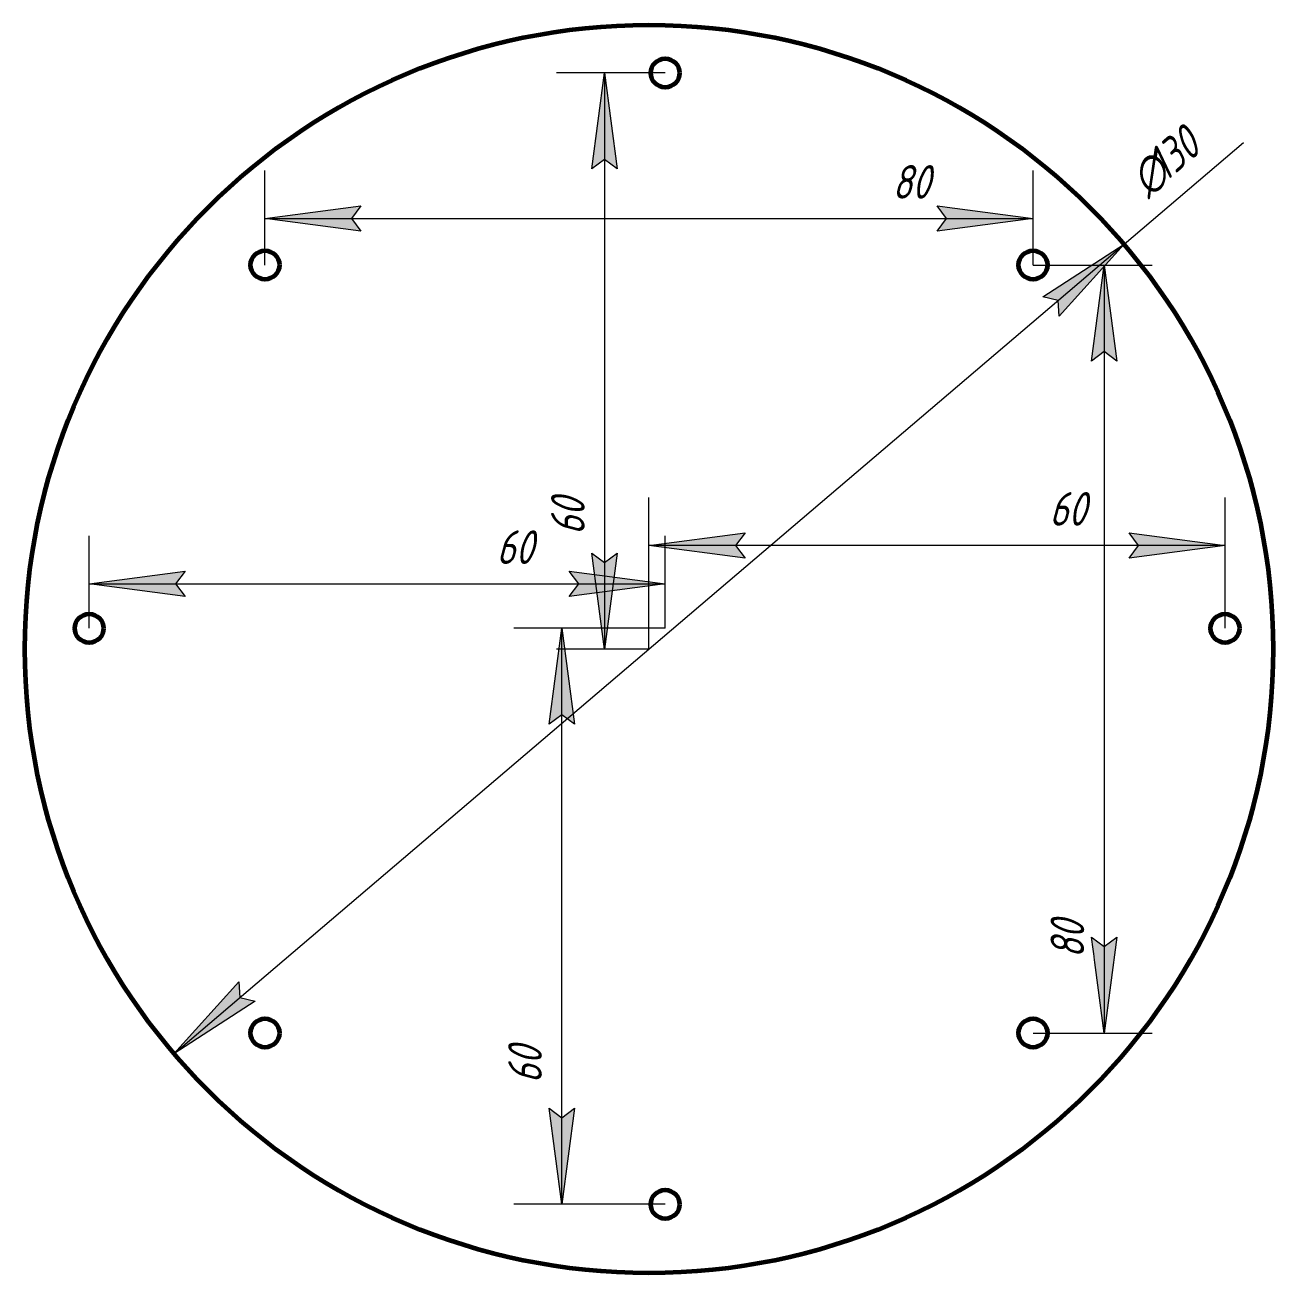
# Model space of a CAD drawing. Header units: millimetres. Extents: x -106 to 621, y -107 to 116.
# Drawn here: x 490.6 to 620.6, y -64 to 66 of the extents above; entities that cross this region are included whole.
import ezdxf

# ---------------------------------------------------------------- set-up
doc = ezdxf.new("R2010")
doc.units = ezdxf.units.MM
doc.linetypes.add('K5LT_BASIC', pattern=[0])
doc.linetypes.add('K5LT_THIN', pattern=[0])
doc.styles.add('KDIMTEXTSTYLE', font='GOST_AU.SHX', dxfattribs={"width": 0.96, "oblique": 15, "height": 5})
doc.styles.add('KTEXTSTYLE', font='GOST_AU.SHX', dxfattribs={"width": 0.96, "height": 5})
doc.dimstyles.new('KDIMSTYLE (1.00)', dxfattribs={"dimtxt": 5, "dimasz": 1, "dimexe": 2, "dimexo": 0, "dimgap": 1, "dimtad": 1, "dimtxsty": 'KDIMTEXTSTYLE', "dimsah": 1, "dimcen": 0, "dimdle": 1, "dimadec": 0, "dimazin": 0, "dimtfac": 0.667, "dimtmove": 0, "dimatfit": 3, "dimfxl": 1, "dimtvp": 1, "dimtolj": 1, "dimtzin": 0, "dimarcsym": 0})

# ---------------------------------------------------------------- blocks, each defined once
blk = doc.blocks.new('D79')
for points in [[(565.64, 10.45), (564.64, 11.76), (565.64, 13.08), (555.64, 11.76)], [(615.64, 11.76), (605.64, 13.08), (606.64, 11.76), (605.64, 10.45)]]:
    blk.add_hatch(color=7).paths.add_polyline_path(points)
at = {"color": 7, "linetype": 'K5LT_THIN', "lineweight": 18, "true_color": 0xffffff}
for p, q in [((555.64, 0.99), (555.64, 16.76)), ((615.64, 3.15), (615.64, 16.76)), ((555.64, 11.76), (565.64, 13.08)), ((565.64, 13.08), (564.64, 11.76)), ((606.64, 11.76), (605.64, 13.08)), ((605.64, 13.08), (615.64, 11.76)), ((565.64, 10.45), (555.64, 11.76)), ((615.64, 11.76), (555.64, 11.76)), ((564.64, 11.76), (565.64, 10.45)), ((615.64, 11.76), (605.64, 10.45)), ((605.64, 10.45), (606.64, 11.76))]:
    blk.add_line(p, q, dxfattribs=at)
blk.add_wipeout([(597.33, 12.76), (597.33, 17.76), (602.82, 17.76), (602.82, 12.76)])
at = {"color": 7, "insert": (597.33, 17.34), "char_height": 3.5, "attachment_point": 1, "style": 'KTEXTSTYLE'}
blk.add_mtext('\\H3.5;\\W0.965;\\Q15;\\Q15;60', dxfattribs=at)
blk = doc.blocks.new('KDIMARROW_01')
blk.add_hatch(color=0).paths.add_polyline_path([(0, 0), (-10, 1.32), (-9, 0), (-10, -1.32)])
at = {"color": 0, "linetype": 'K5LT_THIN', "lineweight": 18}
for p, q in [((-9, 0), (-10, 1.32)), ((-10, 1.32), (0, 0)), ((0, 0), (-10, -1.32)), ((-10, -1.32), (-9, 0)), ((0, 0), (-1, 0))]:
    blk.add_line(p, q, dxfattribs=at)
blk = doc.blocks.new('D80')
for points in [[(552.33, 50.99), (551.02, 60.99), (549.7, 50.99), (551.02, 51.99)], [(551.02, 0.99), (552.33, 10.99), (551.02, 9.99), (549.7, 10.99)]]:
    blk.add_hatch(color=7).paths.add_polyline_path(points)
at = {"color": 7, "linetype": 'K5LT_THIN', "lineweight": 18, "true_color": 0xffffff}
for p, q in [((557.33, 60.99), (546.02, 60.99)), ((549.7, 50.99), (551.02, 60.99)), ((551.02, 60.99), (552.33, 50.99)), ((551.02, 60.99), (551.02, 0.99)), ((551.02, 51.99), (549.7, 50.99)), ((552.33, 50.99), (551.02, 51.99)), ((551.02, 0.99), (549.7, 10.99)), ((549.7, 10.99), (551.02, 9.99)), ((551.02, 9.99), (552.33, 10.99)), ((552.33, 10.99), (551.02, 0.99)), ((555.64, 0.99), (546.02, 0.99))]:
    blk.add_line(p, q, dxfattribs=at)
blk.add_wipeout([(550.02, 12.86), (545.02, 12.86), (545.02, 18.35), (550.02, 18.35)])
at = {"color": 7, "insert": (545.44, 12.86), "char_height": 3.5, "attachment_point": 1, "rotation": 90, "style": 'KTEXTSTYLE'}
blk.add_mtext('\\H3.5;\\W0.965;\\Q15;\\Q15;60', dxfattribs=at)
blk = doc.blocks.new('D81')
for points in [[(547.87, -6.85), (546.56, 3.15), (545.24, -6.85), (546.56, -5.85)], [(546.56, -56.85), (547.87, -46.85), (546.56, -47.85), (545.24, -46.85)]]:
    blk.add_hatch(color=7).paths.add_polyline_path(points)
at = {"color": 7, "linetype": 'K5LT_THIN', "lineweight": 18, "true_color": 0xffffff}
for p, q in [((557.33, 3.15), (541.56, 3.15)), ((545.24, -6.85), (546.56, 3.15)), ((546.56, 3.15), (547.87, -6.85)), ((546.56, -56.85), (546.56, 3.15)), ((546.56, -5.85), (545.24, -6.85)), ((547.87, -6.85), (546.56, -5.85)), ((546.56, -56.85), (545.24, -46.85)), ((545.24, -46.85), (546.56, -47.85)), ((546.56, -47.85), (547.87, -46.85)), ((547.87, -46.85), (546.56, -56.85)), ((557.33, -56.85), (541.56, -56.85))]:
    blk.add_line(p, q, dxfattribs=at)
blk.add_wipeout([(545.56, -44.26), (540.56, -44.26), (540.56, -38.77), (545.56, -38.77)])
at = {"color": 7, "insert": (540.98, -44.26), "char_height": 3.5, "attachment_point": 1, "rotation": 90, "style": 'KTEXTSTYLE'}
blk.add_mtext('\\H3.5;\\W0.965;\\Q15;\\Q15;60', dxfattribs=at)
blk = doc.blocks.new('D82')
for points in [[(507.33, 6.46), (506.33, 7.77), (507.33, 9.09), (497.33, 7.77)], [(547.33, 6.46), (557.33, 7.77), (547.33, 9.09), (548.33, 7.77)]]:
    blk.add_hatch(color=7).paths.add_polyline_path(points)
at = {"color": 7, "linetype": 'K5LT_THIN', "lineweight": 18, "true_color": 0xffffff}
for p, q in [((497.33, 3.15), (497.33, 12.77)), ((557.33, 3.15), (557.33, 12.77)), ((497.33, 7.77), (507.33, 9.09)), ((507.33, 9.09), (506.33, 7.77)), ((548.33, 7.77), (547.33, 9.09)), ((547.33, 9.09), (557.33, 7.77)), ((507.33, 6.46), (497.33, 7.77)), ((497.33, 7.77), (557.33, 7.77)), ((506.33, 7.77), (507.33, 6.46)), ((557.33, 7.77), (547.33, 6.46)), ((547.33, 6.46), (548.33, 7.77))]:
    blk.add_line(p, q, dxfattribs=at)
blk.add_wipeout([(539.74, 8.77), (539.74, 13.77), (545.23, 13.77), (545.23, 8.77)])
at = {"color": 7, "insert": (539.74, 13.35), "char_height": 3.5, "attachment_point": 1, "rotation": 0, "style": 'KTEXTSTYLE'}
blk.add_mtext('\\H3.5;\\W0.965;\\Q15;\\Q15;60', dxfattribs=at)
blk = doc.blocks.new('D83')
for points in [[(598.36, 35.66), (605.12, 43.15), (596.65, 37.66), (598.27, 37.31)], [(506.16, -41.16), (514.63, -35.68), (513.01, -35.32), (512.92, -33.67)]]:
    blk.add_hatch(color=7).paths.add_polyline_path(points)
at = {"color": 7, "linetype": 'K5LT_THIN', "lineweight": 18, "true_color": 0xffffff}
for p, q in [((506.16, -41.16), (605.12, 43.15)), ((596.65, 37.66), (605.12, 43.15)), ((605.12, 43.15), (598.36, 35.66)), ((598.27, 37.31), (596.65, 37.66)), ((598.36, 35.66), (598.27, 37.31)), ((506.16, -41.16), (512.92, -33.67)), ((512.92, -33.67), (513.01, -35.32)), ((514.63, -35.68), (506.16, -41.16)), ((513.01, -35.32), (514.63, -35.68))]:
    blk.add_line(p, q, dxfattribs=at)
blk.add_wipeout([(608.28, 47.15), (604.98, 51.02), (611.8, 56.83), (615.09, 52.96)])
blk.add_line((605.12, 43.15), (617.55, 53.74), dxfattribs=at)
at = {"color": 7, "char_height": 3.5, "attachment_point": 1, "rotation": 40.4307, "style": 'KTEXTSTYLE'}
for s, insert in [('\\H3.5;\\W0.965;\\Q15;\\Q15;130', (607.13, 52.21)), ('\\H3.5;\\W0.965;\\Q15;\\Q15;∅', (605.3, 50.65))]:
    blk.add_mtext(s, dxfattribs=dict(at, insert=insert))
blk = doc.blocks.new('D84')
blk.add_hatch(color=7).paths.add_polyline_path([(524.64, 45.83), (525.64, 47.15), (515.64, 45.83), (525.64, 44.51)])
at = {"color": 7, "linetype": 'K5LT_THIN', "lineweight": 18, "true_color": 0xffffff}
for p, q in [((515.64, 40.99), (515.64, 50.83)), ((595.64, 40.99), (595.64, 50.83)), ((515.64, 45.83), (525.64, 47.15)), ((525.64, 47.15), (524.64, 45.83)), ((525.64, 44.51), (515.64, 45.83)), ((515.64, 45.83), (595.64, 45.83)), ((524.64, 45.83), (525.64, 44.51)), ((595.64, 45.83), (585.64, 44.51)), ((585.64, 44.51), (586.64, 45.83))]:
    blk.add_line(p, q, dxfattribs=at)
blk.add_wipeout([(580.98, 46.83), (580.98, 51.82), (586.47, 51.82), (586.47, 46.83)])
blk.add_hatch(color=7).paths.add_polyline_path([(585.64, 44.51), (595.64, 45.83), (585.64, 47.15), (586.64, 45.83)])
for p, q in [((586.64, 45.83), (585.64, 47.15)), ((585.64, 47.15), (595.64, 45.83))]:
    blk.add_line(p, q, dxfattribs=at)
at = {"color": 7, "insert": (580.98, 51.4), "char_height": 3.5, "attachment_point": 1, "style": 'KTEXTSTYLE'}
blk.add_mtext('\\H3.5;\\W0.965;\\Q15;\\Q15;80', dxfattribs=at)
blk = doc.blocks.new('D85')
blk.add_hatch(color=7).paths.add_polyline_path([(604.36, 30.99), (603.05, 40.99), (601.73, 30.99), (603.05, 31.99)])
at = {"color": 7, "linetype": 'K5LT_THIN', "lineweight": 18, "true_color": 0xffffff}
for p, q in [((595.64, 40.99), (608.05, 40.99)), ((601.73, 30.99), (603.05, 40.99)), ((603.05, 40.99), (604.36, 30.99)), ((603.05, 40.99), (603.05, -39.01)), ((603.05, 31.99), (601.73, 30.99)), ((604.36, 30.99), (603.05, 31.99)), ((603.05, -30.01), (604.36, -29.01)), ((604.36, -29.01), (603.05, -39.01)), ((595.64, -39.01), (608.05, -39.01))]:
    blk.add_line(p, q, dxfattribs=at)
blk.add_wipeout([(602.05, -31.23), (597.05, -31.23), (597.05, -25.74), (602.05, -25.74)])
blk.add_hatch(color=7).paths.add_polyline_path([(603.05, -39.01), (604.36, -29.01), (603.05, -30.01), (601.73, -29.01)])
for p, q in [((603.05, -39.01), (601.73, -29.01)), ((601.73, -29.01), (603.05, -30.01))]:
    blk.add_line(p, q, dxfattribs=at)
at = {"color": 7, "insert": (597.47, -31.23), "char_height": 3.5, "attachment_point": 1, "rotation": 90, "style": 'KTEXTSTYLE'}
blk.add_mtext('\\H3.5;\\W0.965;\\Q15;\\Q15;80', dxfattribs=at)

msp = doc.modelspace()

# ---------------------------------------------------------------- linework, layer by layer
at = {"color": 232, "true_color": 0xc52b79}
for p, direction in [((45.493, 109.83), (0.9238795, -0.3826834)), ((43.241, -104.393), (0.9238795, 0.3826834))]:
    msp.add_xline(p, direction, dxfattribs=at)
at = {"color": 143, "linetype": 'K5LT_BASIC', "lineweight": 60, "true_color": 0x33acca}
for centre, radius in [((555.64, 0.993), 65), ((557.328, 60.993), 1.5), ((515.64, 40.993), 1.5), ((595.64, 40.993), 1.5), ((497.328, 3.147), 1.5), ((615.64, 3.147), 1.5), ((515.64, -39.007), 1.5), ((595.64, -39.007), 1.5), ((557.328, -56.853), 1.5)]:
    msp.add_circle(centre, radius, dxfattribs=at)

# ---------------------------------------------------------------- next in the draw order: dimensions: what is measured, and where the dimension line sits
at = {"color": 7, "true_color": 0xffffff}
dim = msp.add_linear_dim(base=(615.64, 11.764), p1=(555.64, 0.993), p2=(615.64, 3.147), dimstyle='KDIMSTYLE (1.00)', override={"dimexo": 0, "dimpost": '\\H3.5;\\W0.965;\\Q15;<>', "dimblk1": 'KDIMARROW_01', "dimblk2": 'KDIMARROW_01', "dimse1": 0, "dimse2": 0, "dimclrt": 7, "dimtol": 1, "dimtp": 0, "dimtm": 0, "dimtdec": 5, "dimtolj": 1}, dxfattribs=at)
dim.commit()
dim.dimension.update_dxf_attribs({"geometry": 'D79', "text_midpoint": (600.188, 11.764), "dimtype": 160})

# ---------------------------------------------------------------- next in the draw order: dimensions: what is measured, and where the dimension line sits
dim = msp.add_linear_dim(base=(551.015, 60.993), p1=(555.64, 0.993), p2=(557.328, 60.993), angle=90, dimstyle='KDIMSTYLE (1.00)', override={"dimexo": 0, "dimpost": '\\H3.5;\\W0.965;\\Q15;<>', "dimblk1": 'KDIMARROW_01', "dimblk2": 'KDIMARROW_01', "dimse1": 0, "dimse2": 0, "dimclrt": 7, "dimtol": 1, "dimtp": 0, "dimtm": 0, "dimtdec": 5, "dimtolj": 1}, dxfattribs=at)
dim.commit()
dim.dimension.update_dxf_attribs({"geometry": 'D80', "text_midpoint": (551.015, 15.721), "dimtype": 160})

# ---------------------------------------------------------------- next in the draw order: dimensions: what is measured, and where the dimension line sits
dim = msp.add_linear_dim(base=(546.557, -56.853), p1=(557.328, 3.147), p2=(557.328, -56.853), angle=90, dimstyle='KDIMSTYLE (1.00)', override={"dimexo": 0, "dimpost": '\\H3.5;\\W0.965;\\Q15;<>', "dimblk1": 'KDIMARROW_01', "dimblk2": 'KDIMARROW_01', "dimse1": 0, "dimse2": 0, "dimclrt": 7, "dimtol": 1, "dimtp": 0, "dimtm": 0, "dimtdec": 5, "dimtolj": 1}, dxfattribs=at)
dim.commit()
dim.dimension.update_dxf_attribs({"geometry": 'D81', "text_midpoint": (546.557, -41.4), "dimtype": 160})

# ---------------------------------------------------------------- next in the draw order: dimensions: what is measured, and where the dimension line sits
dim = msp.add_linear_dim(base=(497.328, 7.772), p1=(557.328, 3.147), p2=(497.328, 3.147), dimstyle='KDIMSTYLE (1.00)', override={"dimexo": 0, "dimpost": '\\H3.5;\\W0.965;\\Q15;<>', "dimblk1": 'KDIMARROW_01', "dimblk2": 'KDIMARROW_01', "dimse1": 0, "dimse2": 0, "dimclrt": 7, "dimtol": 1, "dimtp": 0, "dimtm": 0, "dimtdec": 5, "dimtolj": 1}, dxfattribs=at)
dim.commit()
dim.dimension.update_dxf_attribs({"geometry": 'D82', "text_midpoint": (542.601, 7.772), "dimtype": 160})

# ---------------------------------------------------------------- next in the draw order: dimensions: what is measured, and where the dimension line sits
dim = msp.add_diameter_dim_2p(p1=(506.163, -41.161), p2=(605.118, 43.147), dimstyle='KDIMSTYLE (1.00)', override={"dimpost": '\\H3.5;\\W0.965;\\Q15;<>', "dimblk1": 'KDIMARROW_01', "dimblk2": 'KDIMARROW_01', "dimclrt": 7, "dimtol": 1, "dimtp": 0, "dimtm": 0, "dimtdec": 5, "dimatfit": 2, "dimtolj": 1}, dxfattribs=at)
dim.commit()
dim.dimension.update_dxf_attribs({"geometry": 'D83', "text_midpoint": (612.475, 49.416), "dimtype": 163})

# ---------------------------------------------------------------- next in the draw order: dimensions: what is measured, and where the dimension line sits
dim = msp.add_linear_dim(base=(515.64, 45.829), p1=(595.64, 40.993), p2=(515.64, 40.993), dimstyle='KDIMSTYLE (1.00)', override={"dimexo": 0, "dimpost": '\\H3.5;\\W0.965;\\Q15;<>', "dimblk1": 'KDIMARROW_01', "dimblk2": 'KDIMARROW_01', "dimse1": 0, "dimse2": 0, "dimclrt": 7, "dimtol": 1, "dimtp": 0, "dimtm": 0, "dimtdec": 5, "dimtolj": 1}, dxfattribs=at)
dim.commit()
dim.dimension.update_dxf_attribs({"geometry": 'D84', "text_midpoint": (583.842, 45.829), "dimtype": 160})

# ---------------------------------------------------------------- next in the draw order: dimensions: what is measured, and where the dimension line sits
dim = msp.add_linear_dim(base=(603.047, 40.993), p1=(595.64, -39.007), p2=(595.64, 40.993), angle=90, dimstyle='KDIMSTYLE (1.00)', override={"dimexo": 0, "dimpost": '\\H3.5;\\W0.965;\\Q15;<>', "dimblk1": 'KDIMARROW_01', "dimblk2": 'KDIMARROW_01', "dimse1": 0, "dimse2": 0, "dimclrt": 7, "dimtol": 1, "dimtp": 0, "dimtm": 0, "dimtdec": 5, "dimtolj": 1}, dxfattribs=at)
dim.commit()
dim.dimension.update_dxf_attribs({"geometry": 'D85', "text_midpoint": (603.047, -28.373), "dimtype": 160})

doc.saveas('drawing.dxf')
